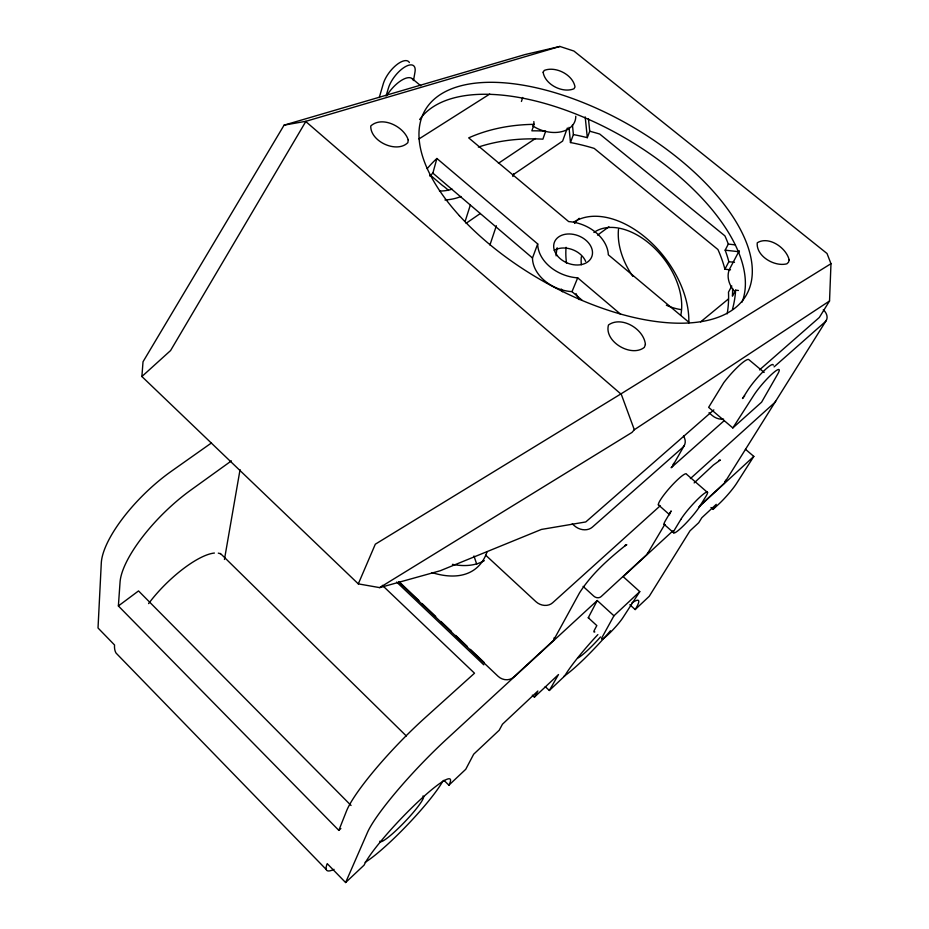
<?xml version="1.0" encoding="UTF-8"?>
<svg xmlns="http://www.w3.org/2000/svg" width="929" height="929" viewBox="0 0 929 929"><rect width="100%" height="100%" fill="white"/><g stroke="black" fill="none" stroke-linecap="round" stroke-linejoin="round"><path stroke-width="1.39" d="M759.504 369.893L819.32 317.474L829.539 300.973L830.979 263.697L827.031 253.512L573.925 51.049L559.885 46.45L525.024 54.567L284.1 125.136L143.02 361.764L141.893 376.524L358.304 583.876L379.671 587.627L440.183 570.766L541.398 529.437L585.769 521.947L713.832 409.921M340.873 828.517L338.841 830.375L118.378 605.963L120.062 582.007A84.748 28.59 -44.7 0 1 190.735 490.14L231.402 460.877M224.446 559.467L240.054 469.633M429.813 176.057A168.579 124.73 21.4 0 1 432.868 173.131L436.897 158.476L537.694 243.932A36.452 26.732 21.4 0 0 577.699 277.841L620.804 314.385M379.229 97.626L383.247 83.889A19.59 8.28 -51.9 0 1 396.253 65.1A19.59 8.28 -51.9 0 1 409.375 62.533M386.046 96.082L388.38 88.209A19.614 8.21 -51.8 0 1 404.8 67.004A19.614 8.21 -51.8 0 1 414.961 72.195L413.51 80.521A23.202 9.627 -51.5 0 0 387.056 95.095M465.115 221.45L470.388 204.868M521.424 101.458L522.713 97.475M489.931 244.989L496.365 225.759M512.831 176.487L513.749 173.769M533.838 121.56L534.059 124.347L531.864 130.838A169.589 124.985 21.4 0 1 545.683 131.152L542.896 139.164A168.579 124.73 21.4 0 0 478.354 147.072M567.329 128.039L562.614 141.08L512.553 175.128M730.519 269.84L724.922 269.224A168.579 124.73 21.4 0 0 717.931 249.529L594.188 148.396A168.579 124.73 21.4 0 0 570.464 142.543L573.39 134.566L572.45 124.869M581.937 300.113L572.009 291.648A36.068 26.639 21.4 0 1 532.491 257.995L537.694 243.932M573.39 134.566A169.589 124.985 21.4 0 1 587.314 137.678L589.741 131.244L588.452 118.761M338.841 830.375L346.471 811.098A89.184 14.086 -46.3 0 1 424.774 718.047L474.51 673.211L382.33 585.328M572.009 291.648L577.699 277.841M358.304 583.876L375.316 544.197L621.106 393.791L830.979 263.697M334.045 869.347A88.696 12.843 -46.2 0 1 327.229 863.645L345.611 882.55L367.501 832.372A89.59 12.658 -46.5 0 1 446.535 739.24L597.231 600.529L613.941 615.788L602.224 637.085A16.792 2.067 -47.6 0 0 608.344 634.379A16.792 2.067 -47.6 0 0 623.022 617.506L639.767 591.622L623.173 576.654L673.095 530.703M724.922 269.224L728.847 261.711A169.589 124.985 21.4 0 0 725.166 250.18L728.301 244.083A170.402 125.183 21.4 0 0 724.899 235.861L599.716 134.055A170.402 125.183 21.4 0 0 589.741 131.244M594.839 631.917A16.768 2.172 -47.6 0 1 594.479 629.967L596.824 625.589L588.278 617.739L597.231 600.529M739.252 250.725L730.333 267.657A29.972 21.379 26.6 0 0 734.003 290.858M731.808 285.946L728.487 292.147A168.579 124.73 21.4 0 1 727.163 313.874M738.427 290.475L735.64 290.173L732.4 296.165A169.589 124.985 21.4 0 0 732.598 288.547M553.73 639.942L579.51 592.888C591.483 574.052 608.565 558.944 625.867 545.149L624.671 545.753L626.808 544.812L625.38 545.091M532.305 695.171L534.407 697.168L537.868 691.013L502.45 724.225L499.198 730.24L473.685 754.197L465.743 769.293L448.893 785.179A62.824 8.187 -46.3 0 0 417.678 802.122A62.824 8.187 -46.3 0 0 364.122 865.108L345.611 882.55M672.747 465.754L684.255 445.537M545.218 686.612L549.329 690.491L558.492 674.547L534.407 697.168M559.885 46.45L305.931 121.293L170.564 350.57L141.893 376.524M647.362 553.8L664.827 524.386M724.91 482.197L826.404 320.25M710.952 507.513L713.089 509.382L716.259 504.354L701.836 517.732L698.713 522.737L689.98 530.842L649.255 596.279L635.169 609.563L629.839 604.709M745.418 449.241L753.814 456.406L736.546 483.463A19.555 2.462 -48.4 0 1 718.779 504.099L713.089 509.382M732.818 427.944L753.64 395.51A21.193 3.147 -49 0 1 772.533 373.528A21.193 3.147 -49 0 1 777.619 374.224L761.583 402.199L732.818 427.944L708.63 407.343L723.737 382.702A24.92 4.122 -49.1 0 1 748.786 359.604L764.161 372.436M829.539 300.973L634.321 429.744L631.999 432.426L379.671 587.627M694.149 482.917L713.367 465.046L720.393 460.018L719.011 460.308M549.329 690.491L564.658 676.033A56.414 6.909 -47.5 0 1 597.87 634.588M613.941 615.788L639.767 591.622M699.839 505.736L723.645 483.835A10.173 7.885 30.1 0 0 725.572 480.235M698.585 507.234L753.814 456.406M660.229 505.771L552.581 602.828A12.182 10.277 27.9 0 1 535.894 601.655L485.739 555.24M690.375 478.598L774.345 402.896A10.939 8.129 29.3 0 0 775.669 401.212M724.005 420.849L671.144 467.74A12.356 9.662 28.1 0 0 673.606 463.374M774.089 366.885L825.033 321.968A11.705 8.315 28.6 0 0 823.28 309.705M700.582 321.91L728.441 298.952M118.378 605.963L138.537 590.925L351.057 805.466M597.579 235.142L608.913 226.769M211.429 442.97L171.354 471.27A84.376 29.716 -44.5 0 0 101.296 563.009L98.021 627.992L114.546 644.993A84.516 26.465 -44.3 0 0 116.102 653.122L326.242 869.498M466.079 223.297L480.339 213.496M498.432 163.295L535.476 138.491M418.979 138.944L489.734 94.061M284.1 125.136L305.931 121.293M728.847 261.711L734.479 262.338M725.166 250.18L739.379 251.771M728.301 244.083L735.443 244.896M412.139 78.593L420.767 85.793M689.121 322.468L608.321 254.801A36.452 26.732 21.4 0 0 568.664 221.59L468.68 137.875A170.402 125.183 21.4 0 1 534.059 124.347M432.868 173.131L532.491 257.995M430.115 174.954L442.494 185.498A34.315 25.199 16.4 0 1 448.498 190.457M709.013 412.766L712.253 415.53A12.007 9.093 28.4 0 0 723.598 419.095M305.955 121.687L620.456 393.617M707.573 492.509L686.589 474.254A20.937 3.159 -48.3 0 0 669.89 487.667A20.937 3.159 -48.3 0 0 659.102 505.283M658.382 504.853L669.67 514.794M664.049 524.281L673.548 532.677M572.252 523.817L574.401 525.744A13.145 10.707 27.1 0 0 592.33 527.161L682.629 447.534A12.588 9.743 27.9 0 0 683.5 436.015M583.087 586.373L593.747 596.116A5.4 4.494 30.1 0 0 601.075 596.639L646.665 554.683A5.284 4.285 30.3 0 0 647.745 552.732M398.971 581.6L418.921 600.529M422.068 603.525L435.724 616.473M440.973 621.466L451.471 631.43M455.674 635.413L467.229 646.375M470.376 649.371L484.032 662.319M399.087 582.344L498.049 676.277A11.229 9.801 29.2 0 0 513.505 677.229L552.952 640.917A5.528 4.715 29.9 0 0 554.265 637.538M396.66 582.065L483.812 664.827M220.417 553.452L406.321 735.977M443.899 780.279L448.893 785.179M621.106 393.791L634.321 429.744M473.953 555.972L476.728 564.205M585.189 116.891L587.314 137.678M569.012 127.331L570.464 142.543M744.663 395.824A25.013 3.797 -49 0 0 742.503 398.541L747.636 390.459A21.17 3.24 -49.1 0 1 763.301 371.484A21.17 3.24 -49.1 0 1 773.265 365.178M575.771 116.253A28.509 19.706 19.3 0 1 561.174 131.779A28.509 19.706 19.3 0 1 532.584 125.787M419.641 119.574A185.591 90.636 29.9 0 1 621.338 135.866A185.591 90.636 29.9 0 1 742.05 302.134M554.23 250.331A19.834 14.655 21.4 0 1 585.665 261.397M427.177 168.695A170.402 125.183 21.4 0 1 436.897 158.476M735.64 290.173A170.402 125.183 21.4 0 1 732.47 309.287M664.746 524.653A20.786 2.926 -48.2 0 1 665.512 520.507L671.179 510.927A20.984 2.973 -48.3 0 0 669.948 513.342M487.121 551.605A130.13 63.636 52.2 0 1 432.055 572.612M460.993 196.483A47.089 33.908 16.5 0 1 444.945 199.967M452.109 189.156A35.314 25.42 16.5 0 1 439.475 191.026M581.287 264.777A63.23 40.737 52.4 0 1 581.299 256.892M593.886 232.471A63.23 40.737 52.4 0 1 653.761 247.428A63.23 40.737 52.4 0 1 680.783 315.198M579.115 299.602A83.447 53.777 52.4 0 1 576.003 293.587M566.539 263.348A83.447 53.777 52.4 0 1 566.075 247.3M574.552 223.436A83.447 53.777 52.4 0 1 579.22 218.303M562.359 291.752A83.865 53.51 52.4 0 1 561.371 289.082M556.099 255.835A83.865 53.51 52.4 0 1 557.168 247.776M573.785 222.066A83.865 53.51 52.4 0 1 647.803 239.473A83.865 53.51 52.4 0 1 688.807 322.967M681.062 309.589A62.046 41.468 52.5 0 1 666.36 305.211M632.835 276.366A62.046 41.468 52.5 0 1 618.493 229.254M484.323 560.628A129.363 64.368 52.2 0 1 452.423 564.344M588.974 617.959A19.997 2.741 -47.6 0 1 588.278 617.739M631.871 602.967A56.414 6.909 -47.5 0 1 635.169 609.563M148.594 603.606A59.63 18.615 -44.4 0 1 214.402 553.045M218.303 553.15A59.63 18.615 -44.4 0 1 220.37 553.823M600.506 636.946A28.16 3.565 -47.5 0 1 577.594 658.092M610.469 630.745A56.355 7.13 -47.5 0 1 563.717 676.463M422.892 796.072A31.354 4.215 -46.3 0 1 404.916 821.712A31.354 4.215 -46.3 0 1 379.88 841.151M442.924 780.941A62.742 8.442 -46.3 0 1 407.39 824.917A62.742 8.442 -46.3 0 1 365.155 862.286M543.14 72.207C544.951 84.539 562.66 93.539 573.983 88.766L575.016 86.954C572.949 74.703 555.623 65.913 544.255 70.43L543.14 72.207M408.226 139.873L407.866 142.636C396.799 153.761 370.23 141.487 370.752 125.996C382.04 115.591 403.918 126.495 408.226 139.873M789.151 259.853L788.57 262.152L786.909 263.801C774.728 267.087 755.962 256.265 757.24 242.794C768.724 235.664 786.282 247.741 789.151 259.853M645.4 344.485L644.343 347.365C631.255 357.828 603.804 341.547 608.483 324.976C621.687 315.523 644.052 329.156 645.4 344.485M680.841 519.427L675.069 528.949A20.833 2.775 -48.2 0 0 681.038 528.055A20.833 2.775 -48.2 0 0 699.932 506.061L705.854 496.458A21.03 2.833 -48.3 0 0 700.06 496.98A21.03 2.833 -48.3 0 0 680.841 519.427M459.367 215.656A185.289 89.184 29.9 0 0 743.014 299.986A185.289 89.184 29.9 0 0 554.59 92.598A185.289 89.184 29.9 0 0 459.367 215.656M557.098 255.417A20.043 14.701 21.4 0 0 590.623 258.936A20.043 14.701 21.4 0 0 571.556 234.096A20.043 14.701 21.4 0 0 557.098 255.417"/></g></svg>
